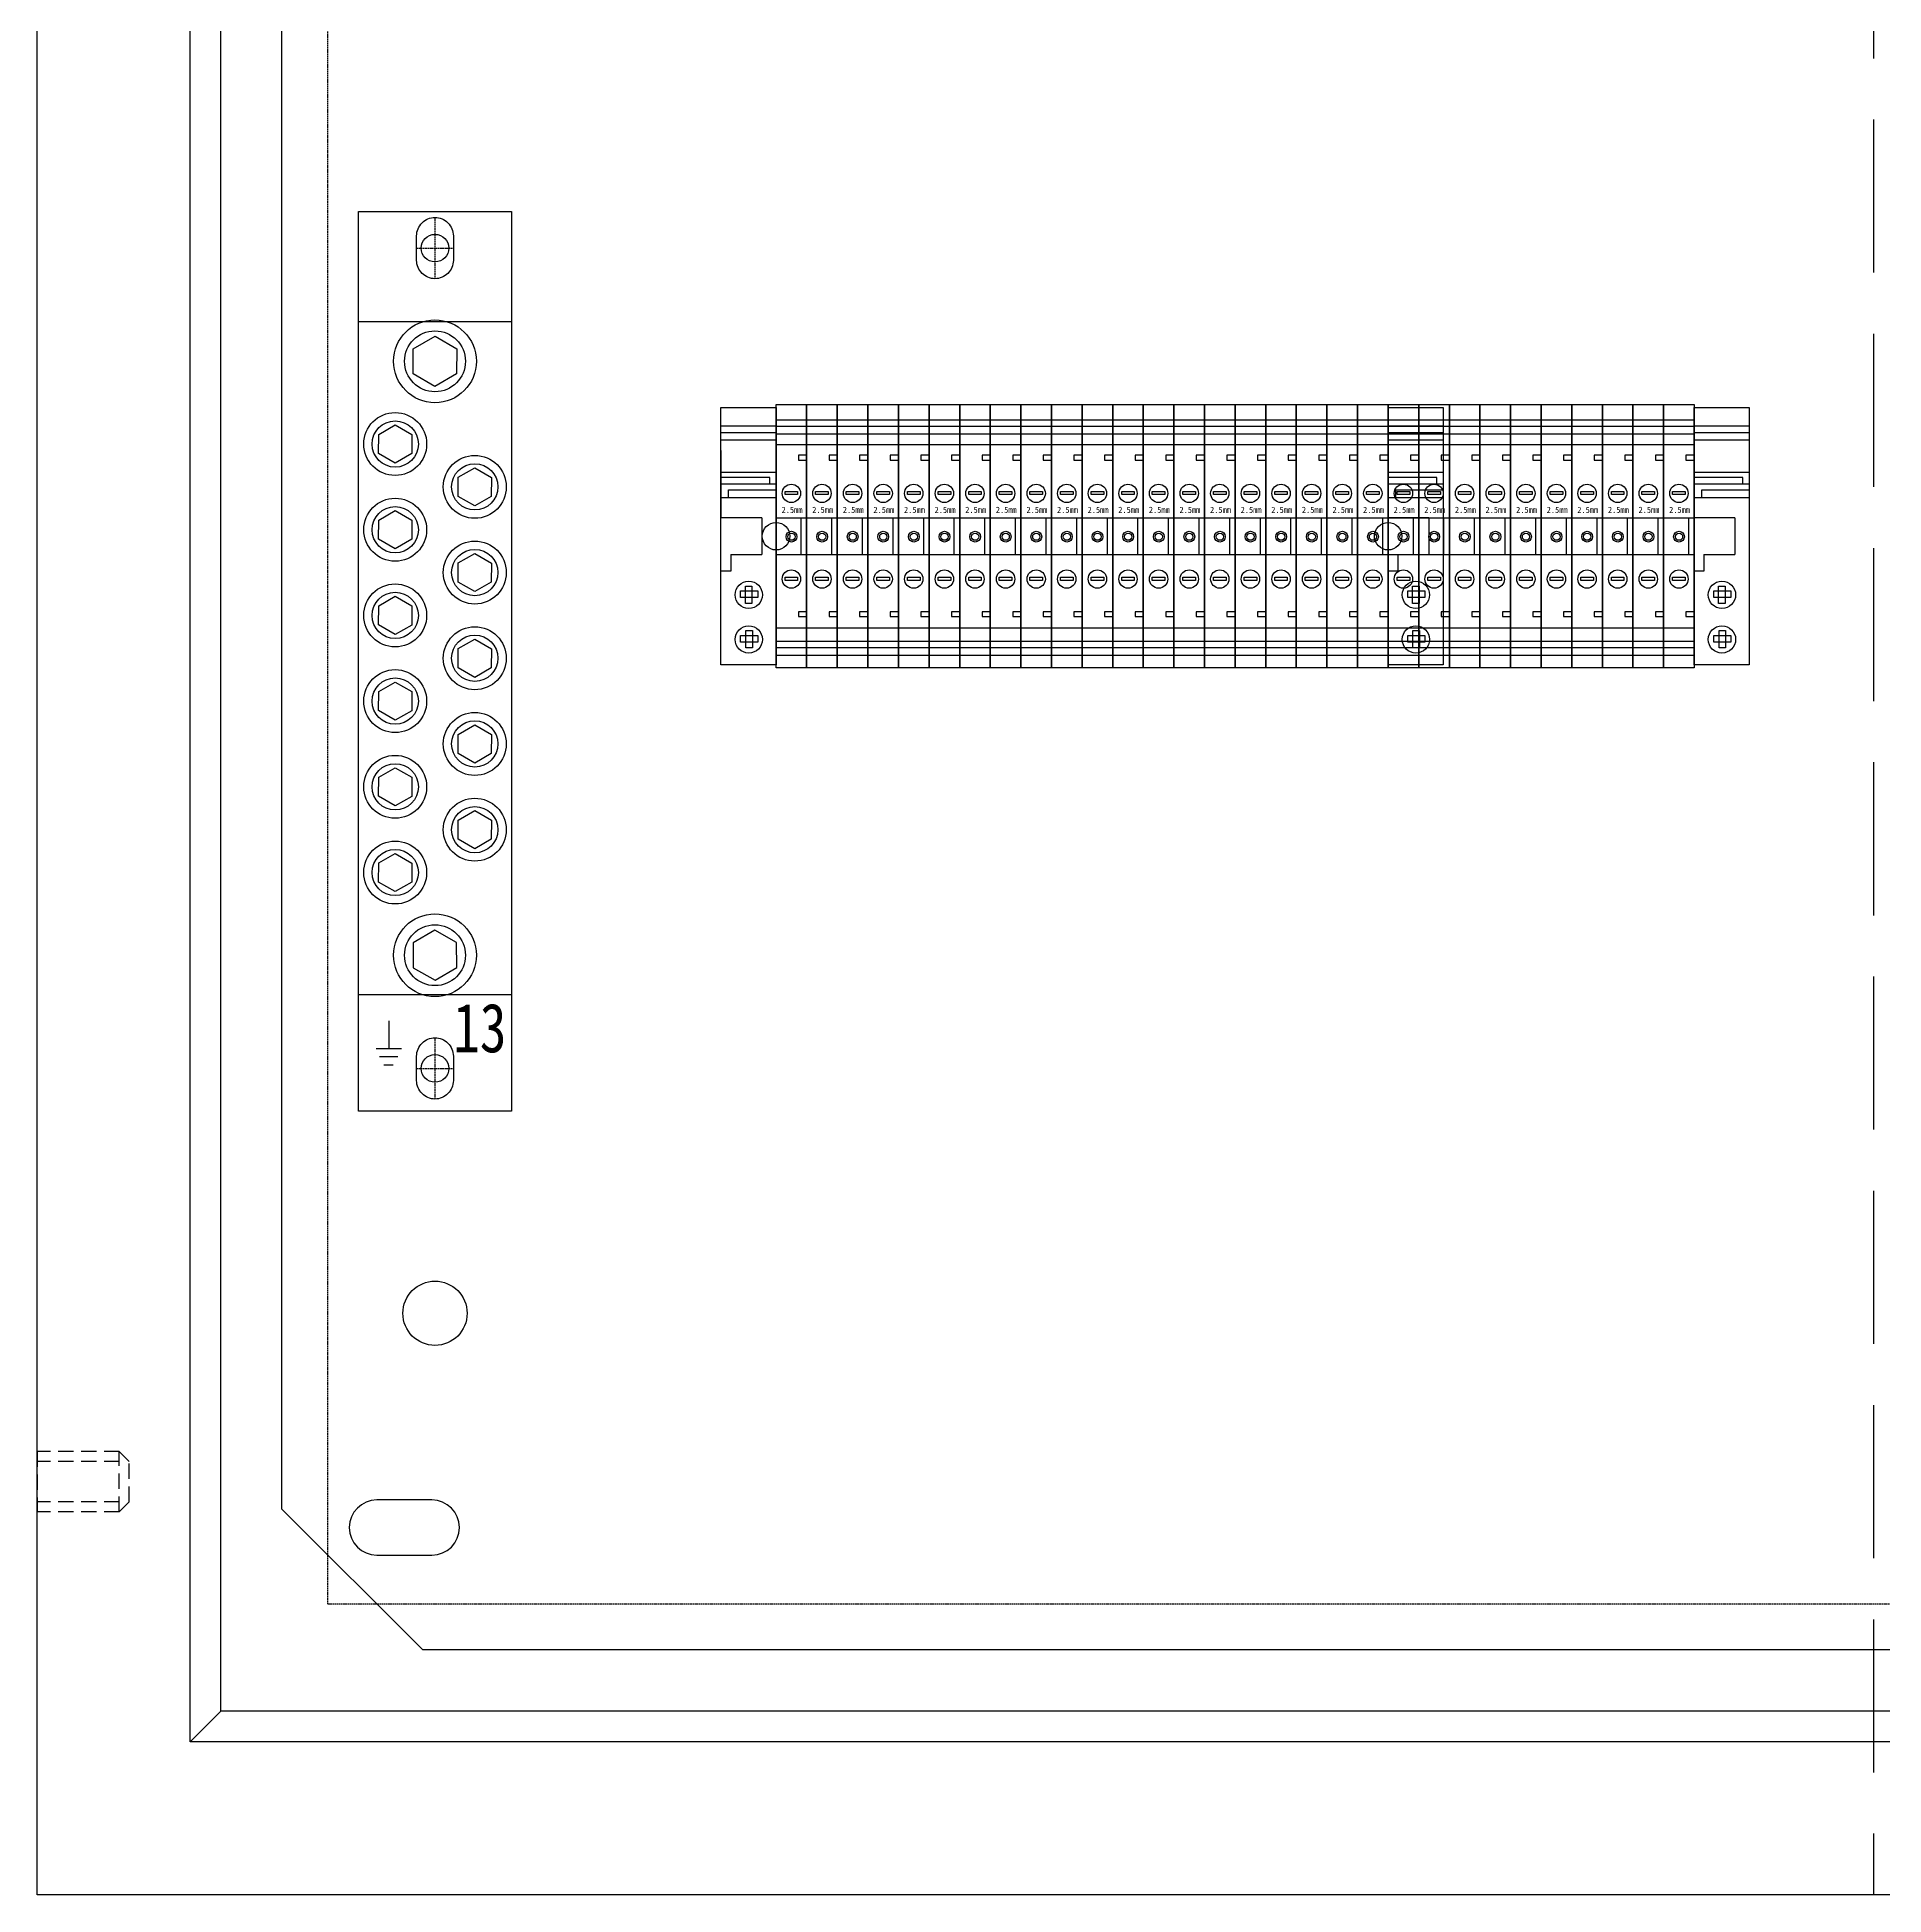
# Model space of a CAD drawing. Extents: x 1629223 to 1629823, y 413747 to 414947.
# Drawn here: x 1629222.8 to 1629524.5, y 413746.5 to 414050 of the extents above; entities that cross this region are included whole.
import ezdxf

# ---------------------------------------------------------------- set-up
doc = ezdxf.new("R2010")
doc.units = 0
doc.header["$MEASUREMENT"] = 0
for name, pattern in [('DASH', [0.35, 0.25, -0.1]), ('HIDDEN', [0.375, 0.25, -0.125]), ('LYJS-XX', [0.35, 0.25, -0.1])]:
    doc.linetypes.add(name, pattern=pattern)
for name, color, linetype in [('LY-JS-BJ', 7, 'Continuous'), ('LY-JS-YQJ', 7, 'Continuous'), ('布置图', 20, 'Continuous')]:
    doc.layers.add(name, color=color, linetype=linetype)
doc.layers.add('LY-二次控制图', color=7, linetype='Continuous', lineweight=18)
doc.styles.add('-宋体', font='', dxfattribs={"width": 0.65})
doc.styles.get('-宋体').set_extended_font_data('NSimSun')

# ---------------------------------------------------------------- blocks, each defined once
blk = doc.blocks.new('A$C7F2E4CF4')
at = {"layer": 'LY-JS-YQJ', "color": 1, "linetype": 'DASH'}
for p, q in [((0, 5), (0, -5)), ((-3, 0), (3, 0))]:
    blk.add_line(p, q, dxfattribs=at)
at = {"layer": 'LY-JS-YQJ', "color": 0, "linetype": 'ByBlock'}
blk.add_lwpolyline([(0, 5), (0, 5, -0.414214), (3, 2), (3, -2, -0.414214), (0, -5), (0, -5, -0.414214), (-3, -2), (-3, 2, -0.414214)], format="xyb", close=True, dxfattribs=at)
blk = doc.blocks.new('13位地排2021')
for p, q in [((12.5, 147), (12.5, 147)), ((12.5, 147), (16.12, 147)), ((12.5, 0), (12.5, 0))]:
    blk.add_line(p, q)
at = {"layer": 'LY-JS-YQJ', "color": 1, "linetype": 'ByBlock'}
for p, q in [((4.95, 14.76), (4.95, 10.28)), ((2.87, 10.28), (7.03, 10.28)), ((3.41, 8.93), (6.43, 8.93)), ((4.14, 7.58), (5.65, 7.58))]:
    blk.add_line(p, q, dxfattribs=at)
at = {"layer": 'LY-JS-YQJ', "color": 2, "linetype": 'ByBlock'}
blk.add_lwpolyline([(25, 147), (25, 0), (0, 0), (0, 147)], close=True, dxfattribs=at)
for points in [[(0, 129), (25, 129)], [(25, 19), (0, 19)]]:
    blk.add_lwpolyline(points, dxfattribs=at)
at = {"layer": 'LY-JS-YQJ', "color": 3}
for points in [[(12.49, 118.41), (8.94, 120.47), (8.96, 124.57), (12.51, 126.6), (16.06, 124.54), (16.04, 120.44)], [(5.99, 105.88), (3.29, 107.45), (3.3, 110.57), (6.01, 112.12), (8.71, 110.55), (8.7, 107.43)], [(18.99, 98.88), (16.29, 100.45), (16.3, 103.57), (19.01, 105.12), (21.71, 103.55), (21.7, 100.43)], [(5.99, 91.88), (3.29, 93.45), (3.3, 96.57), (6.01, 98.12), (8.71, 96.55), (8.7, 93.43)], [(18.99, 84.88), (16.29, 86.45), (16.3, 89.57), (19.01, 91.12), (21.71, 89.55), (21.7, 86.43)], [(5.99, 77.88), (3.29, 79.45), (3.3, 82.57), (6.01, 84.12), (8.71, 82.55), (8.7, 79.43)], [(18.99, 70.88), (16.29, 72.45), (16.3, 75.57), (19.01, 77.12), (21.71, 75.55), (21.7, 72.43)], [(5.99, 63.88), (3.29, 65.45), (3.3, 68.57), (6.01, 70.12), (8.71, 68.55), (8.7, 65.43)], [(18.99, 56.88), (16.29, 58.45), (16.3, 61.57), (19.01, 63.12), (21.71, 61.55), (21.7, 58.43)], [(5.99, 49.88), (3.29, 51.45), (3.3, 54.57), (6.01, 56.12), (8.71, 54.55), (8.7, 51.43)], [(18.99, 42.88), (16.29, 44.45), (16.3, 47.57), (19.01, 49.12), (21.71, 47.55), (21.7, 44.43)], [(5.99, 35.88), (3.29, 37.45), (3.3, 40.57), (6.01, 42.12), (8.71, 40.55), (8.7, 37.43)], [(12.49, 29.59), (8.94, 27.53), (8.96, 23.43), (12.51, 21.4), (16.06, 23.46), (16.04, 27.56)]]:
    blk.add_lwpolyline(points, close=True, dxfattribs=at)
for centre, radius in [((12.5, 122.51), 6.76), ((12.5, 122.51), 4.97), ((6, 109), 5.14), ((6, 109), 3.78), ((19, 102), 5.14), ((19, 102), 3.78), ((6, 95), 5.14), ((6, 95), 3.78), ((19, 88), 5.14), ((19, 88), 3.78), ((6, 81), 5.14), ((6, 81), 3.78), ((19, 74), 5.14), ((19, 74), 3.78), ((6, 67), 5.14), ((6, 67), 3.78), ((19, 60), 5.14), ((19, 60), 3.78), ((6, 53), 5.14), ((6, 53), 3.78), ((19, 46), 5.14), ((19, 46), 3.78), ((6, 39), 5.14), ((6, 39), 3.78), ((12.5, 25.49), 6.76), ((12.5, 25.49), 4.97)]:
    blk.add_circle(centre, radius, dxfattribs=at)
at = {"layer": 'LY-JS-YQJ', "color": 0}
for p in [(12.5, 141), (12.5, 7)]:
    blk.add_blockref('A$C7F2E4CF4', p, dxfattribs=at)
at = {"layer": 'LY-JS-YQJ', "color": 4, "style": '-宋体', "width": 0.8}
blk.add_text('13', height=8, dxfattribs=at).set_placement((15.47, 9.63))
blk = doc.blocks.new('端子堵头')
at = {"layer": 'LY-JS-YQJ'}
for p, q in [((0, 39.03), (9, 39.03)), ((0, 37.96), (9, 37.96)), ((0, 36.73), (9, 36.73)), ((0, 35), (0, 24)), ((9, 35), (9, 24)), ((9, 34.58), (9, 33.47)), ((0, 31.48), (9, 31.48)), ((7.97, 30.59), (0, 30.59)), ((7.97, 29.53), (7.97, 30.59)), ((0, 29.53), (9, 29.53)), ((0, 27.32), (9, 27.32)), ((1.25, 27.32), (1.25, 28.56)), ((1.25, 28.56), (9, 28.56)), ((6.66, 24), (0, 24)), ((6.66, 24), (6.66, 18)), ((1.59, 15.27), (0, 15.27)), ((1.59, 18), (1.59, 15.27)), ((1.59, 18), (6.66, 18))]:
    blk.add_line(p, q, dxfattribs=at)
for points in [[(0, 42), (9, 42), (9, 0), (0, 0)], [(5.06, 12.84), (5.06, 10.03), (3.99, 10.03), (3.99, 12.84)], [(3.2, 12.05), (6.01, 12.05), (6.01, 10.99), (3.2, 10.99)], [(3.2, 4.76), (6.01, 4.76), (6.01, 3.69), (3.2, 3.69)], [(5.13, 5.6), (5.13, 2.79), (4.06, 2.79), (4.06, 5.6)]]:
    blk.add_lwpolyline(points, close=True, dxfattribs=at)
for centre in [(4.54, 11.43), (4.54, 4.14)]:
    blk.add_circle(centre, 2.23, dxfattribs=at)
blk = doc.blocks.new('UK-2.5 5组')
at = {"layer": 'LY-JS-YQJ'}
for p, q in [((0, 19.03), (5, 19.03)), ((5, 19.03), (10, 19.03)), ((10, 19.03), (15, 19.03)), ((15, 19.03), (20, 19.03)), ((0, 17.96), (5, 17.96)), ((0, 16.73), (5, 16.73)), ((5, 17.96), (10, 17.96)), ((5, 16.73), (10, 16.73)), ((10, 17.96), (15, 17.96)), ((10, 16.73), (15, 16.73)), ((15, 17.96), (20, 17.96)), ((15, 16.73), (20, 16.73)), ((5, 13.21), (3.66, 13.21)), ((3.66, 13.21), (3.66, 12.43)), ((3.66, 12.43), (5, 12.43)), ((5, 12.43), (5, 11.32)), ((10, 13.21), (8.66, 13.21)), ((8.66, 13.21), (8.66, 12.43)), ((8.66, 12.43), (10, 12.43)), ((10, 12.43), (10, 11.32)), ((15, 13.21), (13.66, 13.21)), ((13.66, 13.21), (13.66, 12.43)), ((13.66, 12.43), (15, 12.43)), ((15, 12.43), (15, 11.32)), ((20, 13.21), (18.66, 13.21)), ((18.66, 13.21), (18.66, 12.43)), ((18.66, 12.43), (20, 12.43)), ((0, 3), (5, 3)), ((4.07, 3), (4.07, -3)), ((5, 3), (10, 3)), ((9.07, 3), (9.07, -3)), ((10, 3), (15, 3)), ((14.07, 3), (14.07, -3)), ((15, 3), (20, 3)), ((19.07, 3), (19.07, -3)), ((0, -3), (5, -3)), ((5, -3), (10, -3)), ((10, -3), (15, -3)), ((15, -3), (20, -3)), ((5, -12.33), (3.66, -12.33)), ((3.66, -12.33), (3.66, -13.11)), ((3.66, -13.11), (5, -13.11)), ((10, -12.33), (8.66, -12.33)), ((8.66, -12.33), (8.66, -13.11)), ((8.66, -13.11), (10, -13.11)), ((15, -12.33), (13.66, -12.33)), ((13.66, -12.33), (13.66, -13.11)), ((13.66, -13.11), (15, -13.11)), ((20, -12.33), (18.66, -12.33)), ((18.66, -12.33), (18.66, -13.11)), ((18.66, -13.11), (20, -13.11)), ((0, -17.12), (5, -17.12)), ((0, -18.19), (5, -18.19)), ((5, -17.12), (10, -17.12)), ((5, -18.19), (10, -18.19)), ((10, -17.12), (15, -17.12)), ((10, -18.19), (15, -18.19)), ((15, -17.12), (20, -17.12)), ((15, -18.19), (20, -18.19)), ((0, -19.42), (5, -19.42)), ((5, -19.42), (10, -19.42)), ((10, -19.42), (15, -19.42)), ((15, -19.42), (20, -19.42))]:
    blk.add_line(p, q, dxfattribs=at)
at = {"layer": 'LY-JS-YQJ', "color": 6}
for p, q in [((20, 19.03), (25, 19.03)), ((20, 17.96), (25, 17.96)), ((20, 16.73), (25, 16.73)), ((20, 12.43), (20, 11.32)), ((25, 13.21), (23.66, 13.21)), ((23.66, 13.21), (23.66, 12.43)), ((23.66, 12.43), (25, 12.43)), ((25, 12.43), (25, 11.32)), ((20, 3), (25, 3)), ((24.07, 3), (24.07, -3)), ((20, -3), (25, -3)), ((25, -12.33), (23.66, -12.33)), ((23.66, -12.33), (23.66, -13.11)), ((23.66, -13.11), (25, -13.11)), ((20, -17.12), (25, -17.12)), ((20, -18.19), (25, -18.19)), ((20, -19.42), (25, -19.42))]:
    blk.add_line(p, q, dxfattribs=at)
at = {"layer": 'LY-JS-YQJ'}
for points in [[(0, 21.5), (5, 21.5), (5, -21.5), (0, -21.5)], [(5, 21.5), (10, 21.5), (10, -21.5), (5, -21.5)], [(10, 21.5), (15, 21.5), (15, -21.5), (10, -21.5)], [(15, 21.5), (20, 21.5), (20, -21.5), (15, -21.5)], [(0, 15), (5, 15), (5, -15), (0, -15)], [(5, 15), (10, 15), (10, -15), (5, -15)], [(10, 15), (15, 15), (15, -15), (10, -15)], [(15, 15), (20, 15), (20, -15), (15, -15)], [(1.47, 7.3), (3.53, 7.3), (3.53, 6.79), (1.47, 6.79)], [(6.47, 7.3), (8.53, 7.3), (8.53, 6.79), (6.47, 6.79)], [(11.47, 7.3), (13.53, 7.3), (13.53, 6.79), (11.47, 6.79)], [(16.47, 7.3), (18.53, 7.3), (18.53, 6.79), (16.47, 6.79)], [(1.47, -6.71), (3.53, -6.71), (3.53, -7.23), (1.47, -7.23)], [(6.47, -6.71), (8.53, -6.71), (8.53, -7.23), (6.47, -7.23)], [(11.47, -6.71), (13.53, -6.71), (13.53, -7.23), (11.47, -7.23)], [(16.47, -6.71), (18.53, -6.71), (18.53, -7.23), (16.47, -7.23)]]:
    blk.add_lwpolyline(points, close=True, dxfattribs=at)
at = {"layer": 'LY-JS-YQJ', "color": 6}
for points in [[(20, 21.5), (25, 21.5), (25, -21.5), (20, -21.5)], [(20, 15), (25, 15), (25, -15), (20, -15)], [(21.47, 7.3), (23.53, 7.3), (23.53, 6.79), (21.47, 6.79)], [(21.47, -6.71), (23.53, -6.71), (23.53, -7.23), (21.47, -7.23)]]:
    blk.add_lwpolyline(points, close=True, dxfattribs=at)
at = {"layer": 'LY-JS-YQJ'}
for centre, radius in [((2.5, 7), 1.5), ((7.5, 7), 1.5), ((12.5, 7), 1.5), ((17.5, 7), 1.5), ((2.52, -0.08), 0.879), ((2.52, -0.08), 0.879), ((2.52, -0.08), 0.59), ((7.52, -0.08), 0.879), ((7.52, -0.08), 0.879), ((7.52, -0.08), 0.59), ((12.52, -0.08), 0.879), ((12.52, -0.08), 0.879), ((12.52, -0.08), 0.59), ((17.52, -0.08), 0.879), ((17.52, -0.08), 0.879), ((17.52, -0.08), 0.59), ((2.5, -7), 1.5), ((7.5, -7), 1.5), ((12.5, -7), 1.5), ((17.5, -7), 1.5)]:
    blk.add_circle(centre, radius, dxfattribs=at)
at = {"layer": 'LY-JS-YQJ', "color": 6}
for centre, radius in [((22.5, 7), 1.5), ((22.52, -0.08), 0.879), ((22.52, -0.08), 0.879), ((22.52, -0.08), 0.59), ((22.5, -7), 1.5)]:
    blk.add_circle(centre, radius, dxfattribs=at)
at = {"layer": 'LY-JS-YQJ', "char_height": 1, "width": 2.5692, "attachment_point": 1}
for insert in [(0.91, 4.81), (5.91, 4.81), (10.91, 4.81), (15.91, 4.81)]:
    blk.add_mtext('2.5mm', dxfattribs=dict(at, insert=insert))
at = {"layer": 'LY-JS-YQJ', "color": 6, "insert": (20.91, 4.81), "char_height": 1, "width": 2.5692, "attachment_point": 1}
blk.add_mtext('2.5mm', dxfattribs=at)
blk = doc.blocks.new('600-1200-明-底板')
at = {"layer": 'LY-JS-BJ', "color": 1}
blk.add_lwpolyline([(-237, 560), (237, 560), (260, 537), (260, -537), (237, -560), (-237, -560), (-260, -537), (-260, 537)], close=True, dxfattribs=at)
blk.add_lwpolyline([(-244.5, -544.5), (-235.5, -544.5, 1), (-235.5, -535.5), (-244.5, -535.5, 1)], format="xyb", close=True, dxfattribs=at)
blk.add_circle((-235, -505), 5.25, dxfattribs=at)
blk = doc.blocks.new('壳体接地点')
at = {"layer": 'LY-JS-BJ', "color": 0, "linetype": 'HIDDEN', "lineweight": -3, "ltscale": 10}
for p, q in [((13.43, 4.92), (0, 4.92)), ((13.43, 3.3), (0, 3.3)), ((13.43, -4.92), (13.43, 4.92)), ((15.06, 3.3), (13.43, 4.92)), ((15.06, -3.3), (15.06, 3.3)), ((13.43, -3.3), (0, -3.3)), ((13.43, -4.92), (0, -4.92)), ((15.06, -3.3), (13.43, -4.92))]:
    blk.add_line(p, q, dxfattribs=at)
at = {"layer": 'LY-JS-BJ', "color": 7, "linetype": 'HIDDEN', "lineweight": -3, "ltscale": 10}
blk.add_line((0, 4.92), (0, -4.92), dxfattribs=at)

msp = doc.modelspace()

# ---------------------------------------------------------------- linework, layer by layer
at = {"color": 6}
for centre in [(1629287.77, 414015.5), (1629343.49, 413968.44), (1629443.49, 413968.44), (1629287.77, 413881.5)]:
    msp.add_circle(centre, 2.25, dxfattribs=at)
at = {"layer": 'LY-JS-BJ', "color": 6, "linetype": 'LYJS-XX', "ltscale": 100}
msp.add_line((1629522.77, 414946.5), (1629522.77, 413746.5), dxfattribs=at)
at = {"layer": 'LY-JS-BJ', "color": 6, "ltscale": 50}
msp.add_line((1629247.77, 413771.5), (1629252.77, 413776.5), dxfattribs=at)
for points in [[(1629247.77, 414921.5), (1629797.77, 414921.5), (1629797.77, 413771.5), (1629247.77, 413771.5)], [(1629252.77, 414916.5), (1629792.77, 414916.5), (1629792.77, 413776.5), (1629252.77, 413776.5)]]:
    msp.add_lwpolyline(points, close=True, dxfattribs=at)
at = {"layer": 'LY-JS-BJ', "color": 6, "linetype": 'LYJS-XX', "lineweight": -3}
msp.add_lwpolyline([(1629270.27, 414899), (1629775.27, 414899), (1629775.27, 413794), (1629270.27, 413794)], close=True, dxfattribs=at)
at = {"layer": '布置图', "ltscale": 50}
msp.add_lwpolyline([(1629222.77, 414946.5), (1629822.77, 414946.5), (1629822.77, 413746.5), (1629222.77, 413746.5)], close=True, dxfattribs=at)

# ---------------------------------------------------------------- block references
at = {"color": 6}
msp.add_blockref('13位地排2021', (1629275.27, 413874.5), dxfattribs=at)
at = {"layer": 'LY-JS-BJ', "color": 6, "ltscale": 50}
msp.add_blockref('600-1200-明-底板', (1629522.77, 414346.5), dxfattribs=at)
at = {"layer": 'LY-JS-BJ', "color": 6, "lineweight": -3}
msp.add_blockref('壳体接地点', (1629222.77, 413814), dxfattribs=at)
at = {"layer": 'LY-二次控制图', "color": 6, "lineweight": -3}
for name, p in [('端子堵头', (1629334.49, 413947.44)), ('UK-2.5 5组', (1629343.49, 413968.44)), ('UK-2.5 5组', (1629368.49, 413968.44)), ('UK-2.5 5组', (1629393.49, 413968.44)), ('UK-2.5 5组', (1629418.49, 413968.44)), ('UK-2.5 5组', (1629443.49, 413968.44)), ('端子堵头', (1629443.49, 413947.44)), ('UK-2.5 5组', (1629468.49, 413968.44)), ('端子堵头', (1629493.49, 413947.44))]:
    msp.add_blockref(name, p, dxfattribs=at)

doc.saveas('drawing.dxf')
